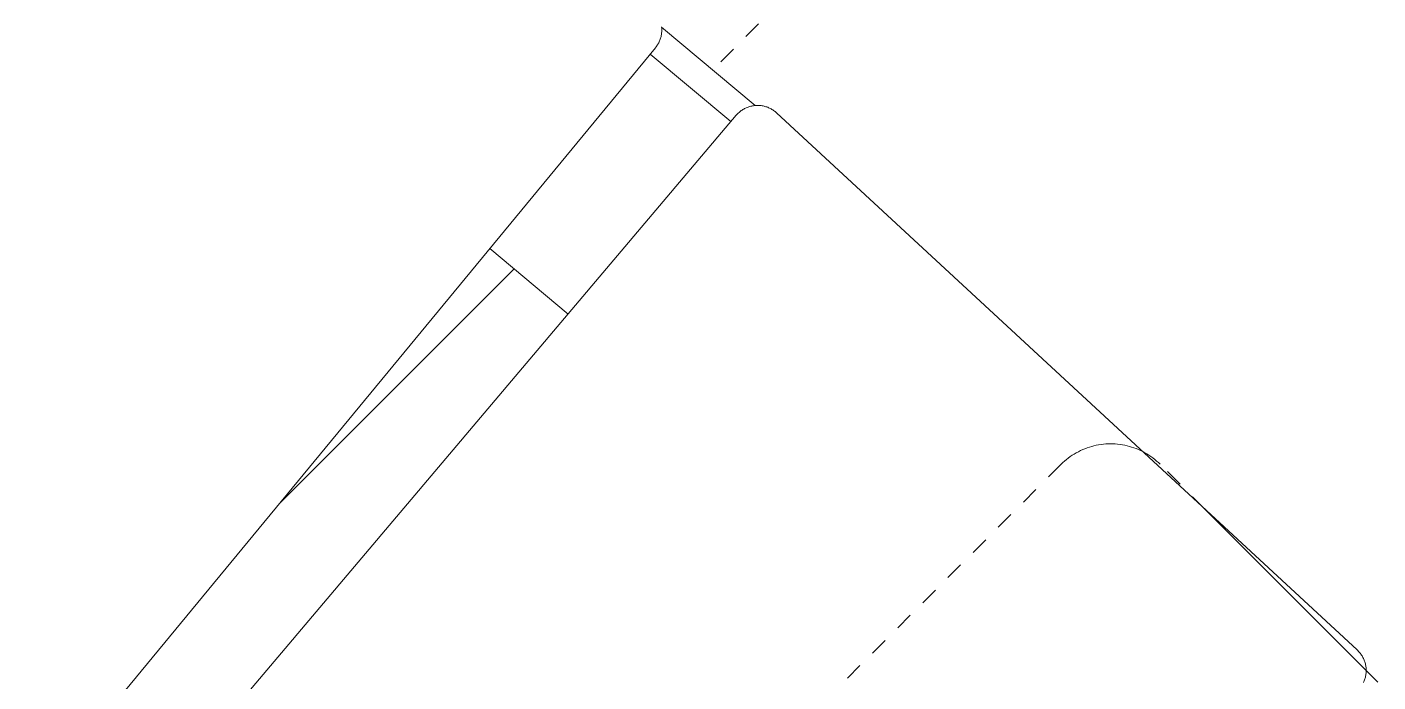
# Model space of a CAD drawing. Header units: inches. Extents: x -14 to 184, y -4 to 134.
# Drawn here: x 64.92 to 72.52, y 67.36 to 71.04 of the extents above; entities that cross this region are included whole.
import ezdxf

# ---------------------------------------------------------------- set-up
doc = ezdxf.new("R2010")
doc.units = ezdxf.units.IN
doc.linetypes.add('HIDDEN', pattern=[1.905, 1.27, -0.635])
doc.layers.add('ZANO_R', color=7, linetype='Continuous', lineweight=0)
doc.layers.add('ZANO_R_przerywana', color=250, linetype='HIDDEN', lineweight=0)

msp = doc.modelspace()

# ---------------------------------------------------------------- linework, layer by layer
at = {"layer": 'ZANO_R'}
for p, q in [((68.49206, 71.04276), (68.49253, 71.03741)), ((68.49216, 71.04175), (69.01877, 70.60143)), ((68.49253, 71.03741), (68.49282, 71.03204)), ((68.49282, 71.03204), (68.49292, 71.02666)), ((68.4778, 70.95899), (68.47542, 70.95417)), ((68.48002, 70.96389), (68.4778, 70.95899)), ((68.48207, 70.96887), (68.48002, 70.96389)), ((68.48394, 70.97391), (68.48207, 70.96887)), ((68.48564, 70.97901), (68.48394, 70.97391)), ((68.48717, 70.98416), (68.48564, 70.97901)), ((68.48852, 70.98937), (68.48717, 70.98416)), ((68.4897, 70.99461), (68.48852, 70.98937)), ((68.49069, 70.9999), (68.4897, 70.99461)), ((68.4915, 71.00521), (68.49069, 70.9999)), ((68.49213, 71.01056), (68.4915, 71.00521)), ((68.49258, 71.01591), (68.49213, 71.01056)), ((68.49284, 71.02128), (68.49258, 71.01591)), ((68.49292, 71.02666), (68.49284, 71.02128)), ((57.36583, 57.49544), (68.45687, 70.92605)), ((68.42771, 70.89073), (68.88156, 70.51125)), ((68.45687, 70.92605), (68.45903, 70.92872)), ((68.45903, 70.92872), (68.46113, 70.93144)), ((68.46429, 70.93578), (68.46113, 70.93144)), ((68.46731, 70.94024), (68.46429, 70.93578)), ((68.47017, 70.94479), (68.46731, 70.94024)), ((68.47288, 70.94944), (68.47017, 70.94479)), ((68.47542, 70.95417), (68.47288, 70.94944)), ((68.93987, 70.57265), (68.9443, 70.57569)), ((68.9443, 70.57569), (68.94883, 70.57859)), ((68.94883, 70.57859), (68.95346, 70.58133)), ((68.95346, 70.58133), (68.95818, 70.58391)), ((68.95818, 70.58391), (68.96298, 70.58632)), ((68.96298, 70.58632), (68.96786, 70.58858)), ((68.96786, 70.58858), (68.97282, 70.59066)), ((68.97282, 70.59066), (68.97785, 70.59257)), ((68.97785, 70.59257), (68.98293, 70.59431)), ((68.98293, 70.59431), (68.98808, 70.59588)), ((68.98808, 70.59588), (68.99327, 70.59727)), ((68.99327, 70.59727), (68.99851, 70.59848)), ((68.99851, 70.59848), (69.00379, 70.59951)), ((69.00379, 70.59951), (69.0091, 70.60036)), ((69.0091, 70.60036), (69.01444, 70.60103)), ((69.01444, 70.60103), (69.01979, 70.60151)), ((69.01979, 70.60151), (69.02516, 70.60182)), ((69.02516, 70.60182), (69.03054, 70.60194)), ((69.03054, 70.60194), (69.03591, 70.60187)), ((69.03591, 70.60187), (69.04128, 70.60162)), ((69.04128, 70.60162), (69.04664, 70.60119)), ((69.04664, 70.60119), (69.05199, 70.60058)), ((69.05199, 70.60058), (69.0573, 70.59978)), ((69.0573, 70.59978), (69.06259, 70.59881)), ((69.06259, 70.59881), (69.06784, 70.59765)), ((69.06784, 70.59765), (69.07305, 70.59631)), ((69.07305, 70.59631), (69.07821, 70.5948)), ((69.07821, 70.5948), (69.08332, 70.59311)), ((69.08332, 70.59311), (69.08836, 70.59125)), ((69.08836, 70.59125), (69.09334, 70.58922)), ((69.09334, 70.58922), (69.09825, 70.58702)), ((69.09825, 70.58702), (69.10308, 70.58465)), ((69.10308, 70.58465), (69.10782, 70.58212)), ((69.10782, 70.58212), (69.11248, 70.57943)), ((69.11248, 70.57943), (69.11704, 70.57658)), ((69.11704, 70.57658), (69.1215, 70.57358)), ((68.91115, 70.54621), (57.65686, 57.25211)), ((68.91115, 70.54621), (68.9134, 70.54881)), ((68.9134, 70.54881), (68.9157, 70.55135)), ((68.9157, 70.55135), (68.91942, 70.55524)), ((68.91942, 70.55524), (68.92327, 70.559)), ((68.92327, 70.559), (68.92724, 70.56262)), ((68.92724, 70.56262), (68.93133, 70.56611)), ((68.93133, 70.56611), (68.93555, 70.56945)), ((68.93555, 70.56945), (68.93987, 70.57265)), ((69.1215, 70.57358), (69.12585, 70.57042)), ((69.12585, 70.57042), (69.1301, 70.56712)), ((69.1301, 70.56712), (69.13423, 70.56368)), ((69.13423, 70.56368), (69.13824, 70.5601)), ((72.40331, 67.54189), (69.13824, 70.5601)), ((67.52522, 69.79788), (67.96579, 69.42951)), ((67.66192, 69.68446), (66.33955, 68.36209)), ((72.29752, 67.58306), (71.54856, 68.33202)), ((72.4539, 67.42668), (72.29752, 67.58306)), ((72.40331, 67.54189), (72.4072, 67.53818)), ((72.4072, 67.53818), (72.41096, 67.53433)), ((72.41096, 67.53433), (72.41458, 67.53036)), ((72.41458, 67.53036), (72.41807, 67.52626)), ((72.41807, 67.52626), (72.42141, 67.52205)), ((72.42141, 67.52205), (72.42461, 67.51773)), ((72.42461, 67.51773), (72.42765, 67.5133)), ((72.42765, 67.5133), (72.43055, 67.50877)), ((72.43055, 67.50877), (72.43329, 67.50414)), ((72.43329, 67.50414), (72.43587, 67.49942)), ((72.43587, 67.49942), (72.43828, 67.49462)), ((72.43828, 67.49462), (72.44054, 67.48973)), ((72.44054, 67.48973), (72.44262, 67.48477)), ((72.44262, 67.48477), (72.44453, 67.47975)), ((72.44453, 67.47975), (72.44627, 67.47466)), ((72.44627, 67.47466), (72.44784, 67.46952)), ((72.44784, 67.46952), (72.44923, 67.46432)), ((72.44923, 67.46432), (72.45044, 67.45908)), ((72.44827, 67.38454), (72.44676, 67.37938)), ((72.44961, 67.38975), (72.44827, 67.38454)), ((72.45077, 67.395), (72.44961, 67.38975)), ((72.45044, 67.45908), (72.45147, 67.45381)), ((72.45174, 67.40029), (72.45077, 67.395)), ((72.45147, 67.45381), (72.45232, 67.4485)), ((72.45254, 67.40561), (72.45174, 67.40029)), ((72.45232, 67.4485), (72.45299, 67.44316)), ((72.45315, 67.41095), (72.45254, 67.40561)), ((72.45299, 67.44316), (72.45347, 67.4378)), ((72.45358, 67.41631), (72.45315, 67.41095)), ((72.45347, 67.4378), (72.45378, 67.43244)), ((72.45383, 67.42168), (72.45358, 67.41631)), ((72.45378, 67.43244), (72.4539, 67.42706)), ((72.4539, 67.42706), (72.45383, 67.42168)), ((72.52023, 67.36035), (72.4539, 67.42668)), ((72.44118, 67.36425), (72.43898, 67.35935)), ((72.44321, 67.36923), (72.44118, 67.36425)), ((72.44507, 67.37428), (72.44321, 67.36923)), ((72.44676, 67.37938), (72.44507, 67.37428))]:
    msp.add_line(p, q, dxfattribs=at)
at = {"layer": 'ZANO_R_przerywana', "ltscale": 0.05}
for p, q in [((71.01693, 73.03948), (68.77997, 70.80252)), ((70.87216, 68.67299), (70.88471, 68.67771)), ((70.88471, 68.67771), (70.89742, 68.68199)), ((70.89742, 68.68199), (70.91027, 68.68585)), ((70.91027, 68.68585), (70.92324, 68.68926)), ((70.92324, 68.68926), (70.93632, 68.69223)), ((70.93632, 68.69223), (70.94949, 68.69475)), ((70.94949, 68.69475), (70.96274, 68.69682)), ((70.96274, 68.69682), (70.97606, 68.69844)), ((70.97606, 68.69844), (70.98942, 68.69961)), ((70.98942, 68.69961), (71.00281, 68.70032)), ((71.00281, 68.70032), (71.01622, 68.70057)), ((71.01622, 68.70057), (71.02964, 68.70037)), ((71.02964, 68.70037), (71.04303, 68.69971)), ((71.04303, 68.69971), (71.0564, 68.69859)), ((71.0564, 68.69859), (71.06972, 68.69702)), ((71.06972, 68.69702), (71.08298, 68.69499)), ((71.08298, 68.69499), (71.09616, 68.69252)), ((71.09616, 68.69252), (71.10925, 68.6896)), ((71.10925, 68.6896), (71.12223, 68.68623)), ((71.12223, 68.68623), (71.13509, 68.68242)), ((71.13509, 68.68242), (71.14782, 68.67818)), ((71.14782, 68.67818), (71.16039, 68.67351)), ((70.74819, 68.59458), (70.75815, 68.60357)), ((70.75815, 68.60357), (70.7684, 68.61221)), ((70.7684, 68.61221), (70.77895, 68.6205)), ((70.77895, 68.6205), (70.78977, 68.62842)), ((70.78977, 68.62842), (70.80085, 68.63598)), ((70.80085, 68.63598), (70.81219, 68.64314)), ((70.81219, 68.64314), (70.82376, 68.64992)), ((70.82376, 68.64992), (70.83556, 68.6563)), ((70.83556, 68.6563), (70.84757, 68.66228)), ((70.84757, 68.66228), (70.85977, 68.66784)), ((70.85977, 68.66784), (70.87216, 68.67299)), ((71.16039, 68.67351), (71.17279, 68.66841)), ((71.17279, 68.66841), (71.18502, 68.66289)), ((71.18502, 68.66289), (71.19705, 68.65696)), ((71.19705, 68.65696), (71.20901, 68.65054)), ((71.20901, 68.65054), (71.22074, 68.64372)), ((71.22074, 68.64372), (71.23222, 68.63649)), ((71.23222, 68.63649), (71.24346, 68.62888)), ((71.24346, 68.62888), (71.25442, 68.62088)), ((71.25442, 68.62088), (71.2651, 68.61251)), ((71.2651, 68.61251), (71.27548, 68.60378)), ((71.27548, 68.60378), (71.28556, 68.59469)), ((70.73854, 68.58526), (58.76784, 56.61455)), ((70.73854, 68.58526), (70.74819, 68.59458)), ((71.28556, 68.59469), (71.29532, 68.58526)), ((71.54856, 68.33202), (71.29532, 68.58526))]:
    msp.add_line(p, q, dxfattribs=at)

doc.saveas('drawing.dxf')
